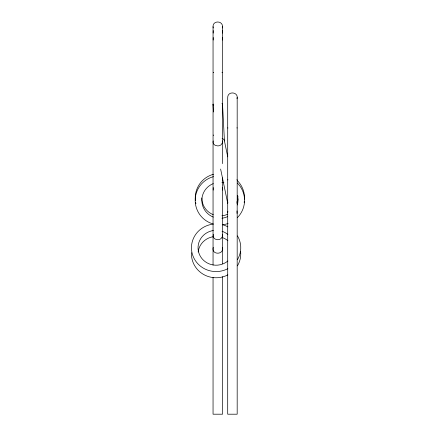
<?xml version="1.0" encoding="UTF-8"?>
<svg xmlns="http://www.w3.org/2000/svg" width="436" height="436" viewBox="0 0 436 436"><rect width="100%" height="100%" fill="white"/><g stroke="black" fill="none" stroke-linecap="round" stroke-linejoin="round"><path stroke-width="0.65" d="M213.051 265.11L213.051 26.689C212.664 20.383 222.769 20.481 222.534 26.689L222.534 163.62M222.393 27.953L222.534 26.689M237.037 98.683C238.939 91.773 227.298 90.661 227.701 97.757L227.701 414.2L237.179 414.2L237.179 97.413M227.701 212.512L227.843 211.237M237.037 213.438L236.993 210.91M227.701 203.132L227.843 202.151M237.037 203.454L236.993 201.519M213.237 30.575L213.188 33.103M213.237 37.523L213.188 40.052M222.349 33.103L222.393 30.575M222.349 40.052L222.393 37.523M213.237 187.578L213.188 190.112M213.237 247.359C211.008 255.164 224.404 255.109 222.393 247.359M222.349 190.112L222.393 187.578M213.237 234.301L213.188 236.535A4.6 4.202 0 0 0 215.34 239.151L217.7 239.729L218.932 239.582A4.867 4.442 0 0 0 221.853 237.576L222.349 236.535L222.393 234.301M213.237 140.921L213.051 141.945A4.48 3.842 0 0 0 214.376 144.752L215.34 145.384L217.7 145.913A4.894 4.197 0 0 0 221.079 144.752L222.349 142.975L222.534 141.945A4.48 3.842 0 0 0 222.393 140.921M227.843 127.759L227.881 128.124M237.037 128.075L236.993 127.71M227.843 179.621L227.881 179.986M237.037 179.937L236.993 179.572M213.237 72.343L213.64 72.67M222.349 72.567L221.946 72.24M213.237 135.029L213.64 135.362M222.093 138.386L223.069 138.828L224.284 140.19L227.739 156.856M220.621 169.054L227.745 203.427M224.284 140.19L224.442 141.019L222.534 104.335M213.051 26.689L213.237 27.953M213.051 104.547L213.438 111.998M222.534 177.844L222.534 263.753M222.534 276.686L222.534 414.2L213.051 414.2L213.051 277.367M198.157 251.997A18.061 17.445 0 0 1 213.411 236.699M222.066 237.478A18.061 17.445 0 0 1 227.892 240.727M237.457 235.854A24.656 23.817 0 0 1 237.457 259.665M227.875 268.685A24.656 23.817 0 0 1 192.559 254.82A24.656 23.817 0 0 1 213.531 224.077A24.656 24.536 0 0 1 213.515 176.645M227.875 226.834A24.656 23.817 0 0 0 222.485 224.758A24.656 24.536 0 0 0 228.121 223.477M240.623 251.463A24.656 23.817 0 0 1 237.457 265.856M227.875 274.876A24.656 23.817 0 0 1 202.953 274.091A24.656 23.817 0 0 1 191.486 252.711M227.892 260.979A18.061 17.445 0 0 1 199.688 255.038A18.061 17.445 0 0 1 213.411 230.508M222.066 231.287A18.061 17.445 0 0 1 227.892 234.535M237.947 198.631A18.061 17.98 0 0 1 237.342 202.615M227.739 214.158A18.061 17.98 0 0 1 221.913 215.831M213.297 214.697A18.061 17.98 0 0 1 201.83 197.966M237.843 195.955A18.061 17.98 0 0 1 237.947 197.295M237.326 182.995A24.656 24.536 0 0 1 237.326 217.695M244.34 201.165A24.656 24.536 0 0 1 244.133 202.44M195.922 203.699A24.656 24.536 0 0 1 195.655 202.44M195.377 200.527A24.656 24.536 0 0 1 213.515 174.264M237.326 180.613A24.656 24.536 0 0 1 244.514 199.241M237.342 195.693A18.061 17.98 0 0 1 237.342 204.996M227.739 216.539A18.061 17.98 0 0 1 221.913 218.213M213.297 217.079A18.061 17.98 0 0 1 213.297 183.611M221.913 182.482A18.061 17.98 0 0 1 223.919 182.82M213.64 105.452A4.028 1.69 -1.3 0 1 213.237 104.068M221.946 103.436A4.028 1.69 -1.3 0 1 222.349 104.814"/></g></svg>
